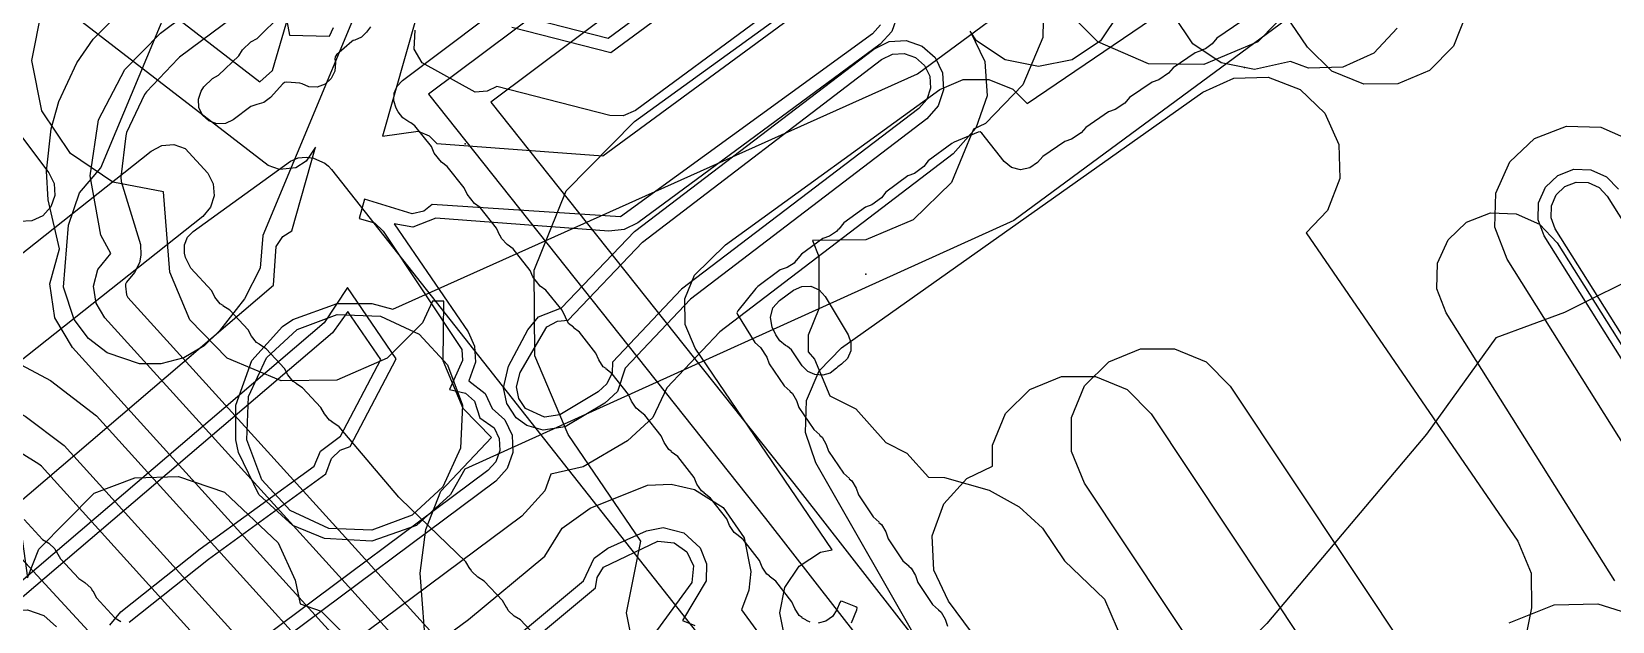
# Model space of a CAD drawing. Header units: metres. Extents: x 8738 to 9560, y -8972 to -7699.
# Drawn here: x 9464.24 to 9500.32, y -7798.46 to -7785.01 of the extents above; entities that cross this region are included whole.
import ezdxf

# ---------------------------------------------------------------- set-up
doc = ezdxf.new("R2010")
doc.units = ezdxf.units.M
for name, color, linetype in [('AI_GREENING_EXCLUSIONS', 1, 'Continuous'), ('AI_GREENING_LAWN', 82, 'Continuous'), ('AI_GREENING_REJECTED', 6, 'Continuous')]:
    doc.layers.add(name, color=color, linetype=linetype)

msp = doc.modelspace()

# ---------------------------------------------------------------- linework, layer by layer
at = {"layer": 'AI_GREENING_EXCLUSIONS'}
for points in [[(9483.411, -7812.318), (9465.17, -7792.213), (9464.767, -7791.54), (9464.654, -7790.763), (9464.877, -7789.964), (9464.614, -7788.845), (9464.578, -7788.189), (9464.686, -7787.223), (9464.861, -7786.601), (9465.271, -7785.72), (9465.642, -7785.178), (9466.583, -7784.24), (9486.519, -7769.356), (9486.67, -7769.245), (9486.671, -7769.244), (9487.484, -7768.646), (9487.484, -7768.646), (9497.637, -7761.182)], [(9484.152, -7811.646), (9465.91, -7791.541), (9465.709, -7791.204), (9465.652, -7790.816), (9465.749, -7790.436), (9466.048, -7790.067), (9465.82, -7789.653), (9465.572, -7788.3), (9465.767, -7787.023), (9466.363, -7785.871), (9467.179, -7785.043), (9487.125, -7770.152), (9488.076, -7769.452), (9488.076, -7769.452), (9488.076, -7769.452), (9498.23, -7761.988), (9499.456, -7761.161)], [(9478.197, -7800.18), (9477.816, -7798.267), (9478.141, -7796.635), (9476.485, -7794.2), (9475.724, -7792.403), (9475.709, -7790.453), (9475.709, -7790.453), (9476.441, -7788.644), (9477.999, -7787.057), (9482.997, -7783.437), (9484.794, -7782.676), (9486.607, -7782.662), (9490.432, -7780.117), (9490.771, -7779.826), (9490.78, -7778.873), (9491.517, -7777.103), (9492.867, -7775.74), (9493.95, -7775.016), (9494.552, -7774.647), (9496.348, -7773.886), (9498.299, -7773.87), (9499.11, -7774.199), (9509.714, -7766.944)], [(9461.87, -7780.313), (9469.447, -7786.151), (9469.735, -7785.897), (9471.553, -7779.681), (9467.242, -7773.4), (9467.135, -7773.149), (9467.202, -7772.7), (9460.436, -7777.782)], [(9486.32, -7776.705), (9473.298, -7786.435), (9480.99, -7796.114), (9492.684, -7811.119)], [(9486.129, -7778.076), (9474.721, -7786.618), (9481.777, -7795.497), (9493.472, -7810.503)], [(9474.616, -7779.076), (9472.247, -7787.391), (9473.063, -7787.283), (9473.315, -7787.387), (9473.488, -7787.56), (9477.279, -7787.844), (9482.599, -7783.928)], [(9458.637, -7780.246), (9464.631, -7788.228), (9464.749, -7788.475), (9464.764, -7788.747), (9464.673, -7789.005), (9464.491, -7789.209), (9464.245, -7789.327), (9463.964, -7789.339)], [(9458.963, -7799.999), (9469.759, -7790.793), (9469.818, -7789.912), (9469.971, -7789.686), (9470.175, -7789.551), (9470.719, -7787.644), (9470.501, -7787.961), (9470.265, -7788.116), (9469.892, -7788.157), (9469.636, -7788.061), (9460.478, -7781.008)], [(9493.024, -7784.624), (9486.659, -7789.316), (9474.122, -7794.988), (9473.798, -7795.571), (9473.019, -7796.272), (9472.005, -7796.633), (9470.921, -7796.575), (9470.199, -7796.272), (9469.42, -7795.571), (9468.957, -7794.611), (9468.899, -7794.319), (9468.899, -7793.527), (9469.26, -7792.513), (9469.961, -7791.734), (9469.961, -7791.734), (9470.199, -7791.574), (9471.213, -7791.213), (9472.005, -7791.213), (9472.485, -7791.338), (9484.458, -7785.969), (9490.65, -7781.404)], [(9472.688, -7782.047), (9469.511, -7789.657), (9469.453, -7790.406), (9469.1, -7791.102), (9468.522, -7791.836), (9468.178, -7792.179), (9467.71, -7792.45), (9467.187, -7792.586), (9466.702, -7792.585), (9465.961, -7792.338), (9465.532, -7792.01), (9465.206, -7791.579), (9464.964, -7790.837), (9465.081, -7789.425), (9465.081, -7789.425), (9465.328, -7788.684), (9465.82, -7788.116), (9468.577, -7781.51)], [(9475.202, -7784.905), (9477.459, -7785.483), (9481.834, -7782.257)], [(9475.376, -7784.64), (9477.396, -7785.157), (9481.378, -7782.222)], [(9483.639, -7782.666), (9478.023, -7786.807), (9477.741, -7786.931), (9477.434, -7786.922), (9474.855, -7786.262), (9474.636, -7786.37), (9474.363, -7786.389), (9473.149, -7785.724), (9472.968, -7785.412), (9472.992, -7784.974)], [(9481.43, -7798.841), (9481.316, -7798.267), (9481.43, -7797.693), (9481.755, -7797.206), (9482.242, -7796.881), (9482.511, -7796.828), (9479.38, -7792.232), (9479.152, -7791.693), (9479.147, -7791.108), (9479.367, -7790.565), (9480.075, -7789.875), (9484.965, -7786.332), (9485.504, -7786.104), (9485.504, -7786.104), (9486.089, -7786.099), (9486.632, -7786.319), (9486.965, -7786.646), (9492.871, -7782.631)], [(9496.982, -7784.614), (9496.69, -7785.337), (9496.142, -7785.893), (9495.424, -7786.198), (9494.643, -7786.204), (9493.92, -7785.911), (9493.364, -7785.364), (9491.984, -7783.335)], [(9473.254, -7799.264), (9473.109, -7797.364), (9473.239, -7796.366), (9473.578, -7795.491), (9474.736, -7794.271), (9474.087, -7793.603), (9473.633, -7792.52), (9473.647, -7791.16), (9473.385, -7791.16), (9473.163, -7791.65), (9472.353, -7792.46), (9471.202, -7792.958), (9469.933, -7792.975), (9468.701, -7792.46), (9467.846, -7791.583), (9467.393, -7790.499), (9467.25, -7788.667), (9466.094, -7788.44), (9465.121, -7787.79), (9464.47, -7786.817), (9464.242, -7785.668), (9464.47, -7784.52)], [(9484.002, -7784.642), (9483.87, -7785.009), (9483.606, -7785.297), (9478.078, -7789.367), (9477.761, -7789.522), (9477.411, -7789.559), (9473.463, -7789.263), (9472.936, -7789.467), (9472.51, -7789.394), (9474.2, -7791.858), (9474.347, -7792.187), (9474.368, -7792.547), (9474.217, -7792.973), (9474.587, -7793.263), (9474.751, -7793.609), (9475.035, -7793.865), (9475.203, -7794.217), (9475.222, -7794.607), (9475.091, -7794.975), (9474.83, -7795.264), (9469.724, -7799.064)], [(9470.014, -7784.52), (9470.127, -7785.091), (9471.034, -7785.112), (9471.13, -7784.911)], [(9489.069, -7784.571), (9488.635, -7785.22), (9487.986, -7785.654), (9487.221, -7785.806), (9486.456, -7785.654), (9485.807, -7785.22), (9485.658, -7784.998), (9485.997, -7785.691), (9486.046, -7786.47), (9485.793, -7787.208), (9485.276, -7787.793), (9479.946, -7791.857), (9478.736, -7793.135), (9478.416, -7793.815), (9477.839, -7794.34), (9476.823, -7794.935), (9476.087, -7795.102), (9475.95, -7795.487), (9475.427, -7796.066), (9470.514, -7799.723)], [(9487.333, -7784.367), (9487.316, -7785.142), (9486.863, -7786.226), (9486.008, -7787.103), (9485.737, -7787.233), (9485.231, -7788.454), (9484.363, -7789.303), (9483.28, -7789.757), (9482.063, -7789.771), (9482.203, -7790.141), (9482.203, -7791.329), (9481.965, -7791.934), (9481.965, -7792.315), (9482.109, -7792.478), (9482.46, -7793.317), (9483.051, -7793.616), (9483.739, -7794.381), (9484.217, -7794.625), (9484.709, -7795.172), (9485.077, -7795.179), (9486.095, -7795.469), (9486.781, -7795.85), (9487.314, -7796.333), (9487.811, -7797.084), (9488.724, -7797.952), (9489.16, -7798.958)], [(9493.085, -7784.365), (9492.23, -7785.242), (9490.998, -7785.757), (9489.729, -7785.74), (9488.578, -7785.242), (9487.768, -7784.432)], [(9495.41, -7784.932), (9494.875, -7785.5), (9494.164, -7785.82), (9493.384, -7785.844), (9492.969, -7785.687), (9492.154, -7785.872), (9491.389, -7785.72), (9490.74, -7785.286), (9490.306, -7784.637)], [(9483.613, -7784.854), (9483.429, -7785.056), (9477.679, -7789.234), (9473.383, -7788.956), (9473.187, -7789.101), (9472.921, -7789.167), (9471.836, -7788.833), (9471.711, -7789.27), (9472.065, -7789.371), (9472.26, -7789.561), (9474.056, -7792.258), (9474.071, -7792.51), (9473.772, -7793.173), (9474.144, -7793.259), (9474.347, -7793.442), (9474.47, -7793.818), (9474.794, -7794.044), (9474.912, -7794.291), (9474.925, -7794.563), (9474.834, -7794.821), (9474.651, -7795.023), (9469.545, -7798.823)], [(9489.721, -7808.108), (9482.141, -7794.846), (9481.901, -7794.153), (9481.925, -7793.421), (9482.212, -7792.746), (9482.723, -7792.22), (9490.97, -7786.389), (9491.683, -7786.072), (9492.463, -7786.051), (9493.192, -7786.33), (9493.758, -7786.867), (9494.075, -7787.58), (9494.096, -7788.36), (9493.816, -7789.089), (9493.334, -7789.597), (9498.159, -7796.629), (9498.47, -7797.36), (9498.472, -7798.153), (9497.858, -7801.22)], [(9501.846, -7796.442), (9497.918, -7790.201), (9497.639, -7789.472), (9497.66, -7788.692), (9497.978, -7787.979), (9498.545, -7787.443), (9499.274, -7787.164), (9500.054, -7787.185), (9500.766, -7787.503)], [(9502.835, -7796.134), (9498.764, -7789.668), (9498.625, -7789.304), (9498.635, -7788.914), (9498.794, -7788.557), (9499.078, -7788.289), (9499.442, -7788.15), (9499.832, -7788.16), (9500.188, -7788.319), (9500.457, -7788.603)], [(9504.999, -7788.541), (9499.229, -7791.414), (9497.659, -7791.994), (9496.076, -7794.191), (9492.429, -7798.507), (9490.374, -7800.59), (9486.858, -7803.593), (9482.086, -7807.005), (9481.463, -7807.365), (9479.153, -7808.438), (9476.995, -7810.454), (9471.927, -7813.859), (9468.998, -7815.445), (9471.376, -7819.45), (9472.567, -7821.898), (9475.022, -7828.184), (9477.004, -7836.043), (9477.531, -7839.587), (9477.628, -7842.855)], [(9503.131, -7796.042), (9499.018, -7789.508), (9498.92, -7789.253), (9498.928, -7788.98), (9499.039, -7788.731), (9499.238, -7788.543), (9499.493, -7788.445), (9499.766, -7788.453), (9500.015, -7788.564), (9500.203, -7788.762), (9504.415, -7795.454)], [(9500.374, -7797.54), (9496.524, -7791.424), (9496.315, -7790.877), (9496.331, -7790.292), (9496.569, -7789.758), (9496.994, -7789.355), (9497.541, -7789.146), (9498.126, -7789.162), (9498.66, -7789.4), (9499.063, -7789.825), (9503.046, -7796.153)], [(9466.464, -7798.483), (9468.275, -7797.045), (9470.95, -7795.098), (9471.081, -7794.749), (9471.277, -7794.559), (9471.505, -7794.47), (9472.559, -7792.471), (9471.444, -7790.846), (9470.911, -7791.651), (9461.432, -7799.734)], [(9437.706, -7805.756), (9449.734, -7796.629), (9455.314, -7792.614), (9456.2, -7792.173), (9457.611, -7791.696), (9458.622, -7791.52), (9459.989, -7791.49), (9462.331, -7791.918), (9463.419, -7792.306), (9464.669, -7792.971), (9465.718, -7793.776), (9482.475, -7812.264)], [(9466.025, -7798.545), (9466.277, -7798.248), (9468.088, -7796.81), (9470.684, -7794.921), (9470.834, -7794.577), (9471.287, -7794.239), (9472.209, -7792.492), (9471.458, -7791.397), (9471.106, -7791.879), (9463.56, -7798.314), (9463.757, -7798.219), (9464.146, -7798.198), (9464.514, -7798.328), (9464.805, -7798.588)], [(9438.311, -7806.553), (9450.339, -7797.426), (9455.862, -7793.45), (9456.59, -7793.094), (9457.782, -7792.681), (9458.793, -7792.505), (9459.99, -7792.49), (9462.107, -7792.892), (9463.069, -7793.242), (9464.088, -7793.784), (9464.977, -7794.447), (9481.734, -7812.935)], [(9492.103, -7801.076), (9488.269, -7795.312), (9487.972, -7794.59), (9487.973, -7793.81), (9488.274, -7793.09), (9488.827, -7792.539), (9489.548, -7792.242), (9490.328, -7792.244), (9491.049, -7792.544), (9491.599, -7793.097), (9495.744, -7799.328)], [(9488.206, -7802.098), (9485.166, -7797.998), (9484.832, -7797.292), (9484.794, -7796.513), (9485.057, -7795.778), (9485.581, -7795.2), (9486.168, -7794.922), (9486.169, -7794.443), (9486.469, -7793.722), (9487.022, -7793.172), (9487.744, -7792.875), (9488.524, -7792.876), (9489.245, -7793.176), (9489.795, -7793.729), (9494.182, -7800.325)], [(9457.418, -7798.557), (9457.738, -7796.763), (9458.108, -7795.827), (9458.65, -7795.061), (9460.075, -7794.16), (9461.173, -7794.017), (9462.143, -7794.234), (9463.075, -7794.832), (9463.979, -7796.255), (9464.145, -7797.47), (9464.405, -7796.815), (9465.664, -7795.536), (9466.595, -7795.186), (9467.589, -7795.159), (9468.639, -7795.511), (9469.863, -7796.67), (9470.249, -7797.526), (9470.369, -7798.061), (9470.844, -7798.231), (9472.154, -7799.536)], [(9474.116, -7807.99), (9463.378, -7796.35), (9462.63, -7795.663), (9461.961, -7795.281), (9457.685, -7798.317), (9451.084, -7803.321)], [(9471.394, -7800.494), (9474.206, -7798.421), (9475.948, -7796.973), (9476.347, -7796.335), (9476.983, -7795.883), (9478.299, -7795.356), (9478.839, -7795.332), (9479.365, -7795.454), (9480.026, -7795.868), (9480.503, -7796.558), (9480.655, -7797.324), (9480.609, -7797.748), (9480.441, -7798.202), (9485.152, -7804.654)], [(9474.823, -7799.209), (9476.838, -7797.534), (9477.075, -7797.021), (9477.393, -7796.795), (9478.272, -7796.4), (9478.655, -7796.324), (9479.121, -7796.439), (9479.496, -7796.783), (9479.639, -7797.146), (9479.632, -7797.536), (9479.094, -7798.445), (9479.378, -7798.554)], [(9475.008, -7799.445), (9477.108, -7797.699), (9477.149, -7797.458), (9477.294, -7797.227), (9478.53, -7796.635), (9478.903, -7796.669), (9479.193, -7796.876), (9479.344, -7797.199), (9479.309, -7797.572), (9478.501, -7798.68)], [(9497.961, -7798.494), (9498.991, -7798.087), (9499.985, -7798.06), (9500.934, -7798.36)]]:
    msp.add_lwpolyline(points, dxfattribs=at)
for points in [[(9477.998, -7789.569), (9483.458, -7785.407), (9483.808, -7785.236), (9484.197, -7785.211), (9484.567, -7785.338), (9484.859, -7785.596), (9485.031, -7785.947), (9485.055, -7786.336), (9484.928, -7786.705), (9484.67, -7786.998), (9479.275, -7791.111), (9477.786, -7792.684), (9477.612, -7793.221), (9477.323, -7793.484), (9476.415, -7794.022), (9475.913, -7794.104), (9475.539, -7793.992), (9475.3, -7793.816), (9475.083, -7793.491), (9475.007, -7793.136), (9475.123, -7792.641), (9475.56, -7791.815), (9475.807, -7791.513), (9476.334, -7791.309), (9477.998, -7789.569)], [(9483.639, -7785.646), (9483.885, -7785.526), (9484.157, -7785.509), (9484.416, -7785.597), (9484.621, -7785.778), (9484.741, -7786.023), (9484.758, -7786.296), (9484.669, -7786.554), (9484.488, -7786.759), (9479.074, -7790.887), (9477.498, -7792.552), (9477.487, -7792.796), (9477.37, -7793.043), (9477.168, -7793.227), (9476.292, -7793.748), (9475.941, -7793.806), (9475.512, -7793.604), (9475.36, -7793.377), (9475.307, -7793.109), (9475.388, -7792.781), (9475.998, -7791.744), (9476.238, -7791.614), (9476.481, -7791.589), (9478.18, -7789.808), (9483.639, -7785.646)], [(9467.74, -7787.671), (9468.258, -7788.24), (9468.383, -7788.483), (9468.404, -7788.755), (9468.321, -7789.015), (9468.144, -7789.223), (9463.508, -7792.893), (9462.637, -7793.17), (9462.369, -7793.117), (9462.142, -7792.965), (9461.99, -7792.738), (9461.937, -7792.47), (9462.151, -7791.611), (9462.66, -7791.141), (9462.712, -7790.869), (9462.864, -7790.642), (9463.091, -7790.49), (9463.511, -7790.467), (9466.964, -7787.733), (9467.207, -7787.609), (9467.48, -7787.587), (9467.74, -7787.671)], [(9471.213, -7791.463), (9472.199, -7791.502), (9473.081, -7791.911), (9473.728, -7792.61), (9474.069, -7793.527), (9474.03, -7794.513), (9473.621, -7795.395), (9472.922, -7796.042), (9472.005, -7796.383), (9471.019, -7796.344), (9470.137, -7795.935), (9469.49, -7795.236), (9469.149, -7794.319), (9469.188, -7793.333), (9469.597, -7792.451), (9470.296, -7791.804), (9471.213, -7791.463)]]:
    msp.add_lwpolyline(points, close=True, dxfattribs=at)
at = {"layer": 'AI_GREENING_LAWN'}
for points in [[(9490.048, -7768.94), (9467.613, -7785.592), (9467.582, -7785.62), (9466.856, -7786.379), (9466.81, -7786.446), (9466.406, -7787.312), (9466.385, -7787.388), (9466.274, -7788.326), (9466.283, -7788.427), (9466.719, -7789.867), (9466.73, -7790.109), (9466.696, -7790.282), (9466.588, -7790.506), (9466.403, -7790.726), (9466.38, -7790.77), (9466.377, -7790.819), (9466.405, -7791.011), (9466.415, -7791.045), (9466.435, -7791.075), (9484.219, -7810.678)], [(9482.01, -7798.483), (9481.926, -7798.44), (9481.926, -7798.441), (9481.917, -7798.438), (9481.906, -7798.43), (9481.847, -7798.4), (9481.82, -7798.378), (9481.824, -7798.373), (9481.761, -7798.33), (9481.656, -7798.171), (9481.592, -7798.019), (9481.221, -7797.543), (9481.076, -7797.431), (9481.08, -7797.425), (9481.017, -7797.382), (9480.912, -7797.223), (9480.849, -7797.071), (9480.477, -7796.595), (9480.333, -7796.483), (9480.336, -7796.478), (9480.273, -7796.434), (9480.168, -7796.276), (9480.104, -7796.123), (9479.731, -7795.648), (9479.586, -7795.537), (9479.59, -7795.532), (9479.527, -7795.488), (9479.421, -7795.33), (9479.357, -7795.178), (9478.984, -7794.703), (9478.839, -7794.592), (9478.843, -7794.587), (9478.78, -7794.543), (9478.675, -7794.385), (9478.611, -7794.233), (9478.237, -7793.758), (9478.093, -7793.646), (9478.097, -7793.641), (9478.033, -7793.598), (9477.928, -7793.44), (9477.864, -7793.287), (9477.491, -7792.813), (9477.346, -7792.701), (9477.35, -7792.696), (9477.287, -7792.653), (9477.181, -7792.495), (9477.118, -7792.342), (9476.744, -7791.868), (9476.599, -7791.756), (9476.604, -7791.749), (9476.494, -7791.666), (9476.425, -7791.52), (9476.421, -7791.522), (9476.347, -7791.365), (9475.978, -7790.905), (9475.848, -7790.812), (9475.681, -7790.602), (9475.618, -7790.455), (9475.226, -7789.965), (9475.092, -7789.868), (9474.962, -7789.729), (9474.934, -7789.658), (9474.928, -7789.661), (9474.852, -7789.494), (9474.474, -7789.023), (9474.344, -7788.93), (9474.177, -7788.72), (9474.114, -7788.573), (9473.722, -7788.083), (9473.592, -7787.989), (9473.425, -7787.779), (9473.362, -7787.632), (9472.986, -7787.159), (9472.89, -7787.086), (9472.85, -7787.069), (9472.707, -7786.976), (9472.604, -7786.841), (9472.558, -7786.754), (9472.505, -7786.587), (9472.513, -7786.412), (9472.581, -7786.25), (9472.701, -7786.122), (9485.991, -7776.132)], [(9471.976, -7784.898), (9471.884, -7785.02), (9471.764, -7785.133), (9471.615, -7785.201), (9471.574, -7785.212), (9471.543, -7785.232), (9471.198, -7785.536), (9471.166, -7785.582), (9471.16, -7785.637), (9471.17, -7785.716), (9471.158, -7785.907), (9471.076, -7786.079), (9470.935, -7786.207), (9470.756, -7786.274), (9470.566, -7786.269), (9470.413, -7786.202), (9470.36, -7786.188), (9470.065, -7786.162), (9470.012, -7786.17), (9469.968, -7786.2), (9469.686, -7786.512), (9469.539, -7786.623), (9469.378, -7786.669), (9469.244, -7786.72), (9468.836, -7787.021), (9468.66, -7787.103), (9468.466, -7787.113), (9468.283, -7787.047), (9468.139, -7786.917), (9468.055, -7786.742), (9468.045, -7786.548), (9468.109, -7786.365), (9468.167, -7786.265), (9468.363, -7786.077), (9468.504, -7786.001), (9468.966, -7785.562), (9469.048, -7785.423), (9469.24, -7785.24), (9469.384, -7785.162), (9469.944, -7784.616)], [(9491.86, -7784.771), (9491.291, -7785.157), (9491.184, -7785.284), (9491.036, -7785.403), (9490.963, -7785.425), (9490.965, -7785.431), (9490.794, -7785.494), (9490.294, -7785.836), (9490.19, -7785.958), (9489.969, -7786.109), (9489.816, -7786.16), (9489.296, -7786.514), (9489.192, -7786.637), (9488.971, -7786.787), (9488.819, -7786.839), (9488.299, -7787.192), (9488.195, -7787.315), (9487.973, -7787.465), (9487.821, -7787.516), (9487.32, -7787.856), (9487.199, -7787.991), (9487.024, -7788.118), (9486.811, -7788.158), (9486.602, -7788.105), (9486.434, -7787.968), (9485.927, -7787.327), (9485.89, -7787.297), (9485.843, -7787.305), (9485.293, -7787.531), (9485.24, -7787.561), (9484.703, -7787.956), (9484.604, -7788.083), (9484.389, -7788.242), (9484.238, -7788.299), (9483.732, -7788.672), (9483.633, -7788.799), (9483.417, -7788.958), (9483.268, -7789.014), (9482.779, -7789.373), (9482.663, -7789.514), (9482.658, -7789.509), (9482.613, -7789.571), (9482.451, -7789.671), (9482.296, -7789.73), (9481.808, -7790.088), (9481.692, -7790.229), (9481.687, -7790.225), (9481.641, -7790.287), (9481.48, -7790.387), (9481.325, -7790.446), (9480.814, -7790.821), (9480.767, -7790.866), (9480.354, -7791.38), (9480.334, -7791.421), (9480.349, -7791.464), (9480.748, -7792.103), (9480.878, -7792.217), (9481.022, -7792.433), (9481.073, -7792.586), (9481.413, -7793.087), (9481.549, -7793.209), (9481.545, -7793.214), (9481.605, -7793.262), (9481.699, -7793.427), (9481.751, -7793.584), (9482.091, -7794.085), (9482.227, -7794.207), (9482.223, -7794.211), (9482.283, -7794.259), (9482.377, -7794.425), (9482.43, -7794.581), (9482.769, -7795.082), (9482.905, -7795.204), (9482.901, -7795.209), (9482.961, -7795.257), (9483.055, -7795.422), (9483.108, -7795.579), (9483.447, -7796.08), (9483.584, -7796.202), (9483.579, -7796.206), (9483.639, -7796.254), (9483.733, -7796.42), (9483.786, -7796.576), (9484.125, -7797.078), (9484.262, -7797.199), (9484.257, -7797.204), (9484.317, -7797.252), (9484.411, -7797.417), (9484.464, -7797.574), (9484.803, -7798.075), (9484.94, -7798.197), (9484.936, -7798.202), (9484.996, -7798.249), (9485.089, -7798.415), (9485.142, -7798.571)], [(9475.818, -7798.874), (9475.397, -7798.427), (9475.255, -7798.341), (9475.114, -7798.214), (9475.081, -7798.145), (9475.075, -7798.148), (9474.986, -7797.988), (9474.565, -7797.542), (9474.423, -7797.456), (9474.282, -7797.328), (9474.254, -7797.27), (9474.249, -7797.273), (9474.148, -7797.101), (9472.655, -7795.665), (9472.62, -7795.629), (9471.256, -7794.023), (9471.09, -7793.911), (9471.094, -7793.907), (9471.037, -7793.875), (9470.919, -7793.726), (9470.842, -7793.58), (9470.422, -7793.131), (9470.269, -7793.033), (9470.272, -7793.027), (9470.205, -7792.989), (9470.087, -7792.841), (9470.01, -7792.694), (9469.59, -7792.246), (9469.437, -7792.147), (9469.44, -7792.142), (9469.373, -7792.104), (9469.255, -7791.955), (9469.178, -7791.809), (9468.759, -7791.361), (9468.605, -7791.262), (9468.608, -7791.256), (9468.541, -7791.218), (9468.422, -7791.068), (9468.348, -7790.924), (9467.869, -7790.403), (9467.746, -7790.158), (9467.728, -7790.064), (9467.728, -7789.876), (9467.798, -7789.701), (9467.927, -7789.565), (9470.15, -7787.965), (9470.32, -7787.886), (9470.507, -7787.875), (9470.672, -7787.897), (9470.932, -7788.012), (9471.011, -7788.08), (9471.079, -7788.151), (9471.079, -7788.151), (9485.157, -7805.986)], [(9480.971, -7813.165), (9464.459, -7794.921), (9464.405, -7794.876), (9462.845, -7793.911)], [(9464.068, -7796.139), (9464.487, -7796.592), (9464.628, -7796.679), (9464.768, -7796.808), (9464.801, -7796.877), (9464.806, -7796.874), (9464.894, -7797.034), (9465.313, -7797.487), (9465.454, -7797.574), (9465.594, -7797.703), (9465.627, -7797.772), (9465.632, -7797.769), (9465.72, -7797.929), (9466.139, -7798.383), (9466.276, -7798.467)], [(9482.95, -7798.499), (9483.074, -7798.198), (9483.082, -7798.157), (9483.048, -7798.133), (9482.747, -7798.009), (9482.706, -7798.001), (9482.682, -7798.035), (9482.616, -7798.196), (9482.516, -7798.349), (9482.368, -7798.457), (9482.191, -7798.503)]]:
    msp.add_lwpolyline(points, dxfattribs=at)
msp.add_lwpolyline([(9481.826, -7792.631), (9481.582, -7792.269), (9481.492, -7792.189), (9481.449, -7792.167), (9481.316, -7792.066), (9481.224, -7791.928), (9481.144, -7791.751), (9481.101, -7791.53), (9481.158, -7791.313), (9481.305, -7791.143), (9481.629, -7790.905), (9481.818, -7790.82), (9482.024, -7790.818), (9482.214, -7790.901), (9482.354, -7791.053), (9482.875, -7791.927), (9482.939, -7792.103), (9482.933, -7792.291), (9482.859, -7792.463), (9482.726, -7792.596), (9482.64, -7792.655), (9482.609, -7792.688), (9482.466, -7792.797), (9482.294, -7792.847), (9482.115, -7792.834), (9481.952, -7792.759), (9481.826, -7792.631)], close=True, dxfattribs=at)
at = {"layer": 'AI_GREENING_REJECTED'}
for p in [(9491.92, -7785.83), (9474.13, -7787.57), (9483.28, -7790.54)]:
    msp.add_point(p, dxfattribs=at)

doc.saveas('drawing.dxf')
